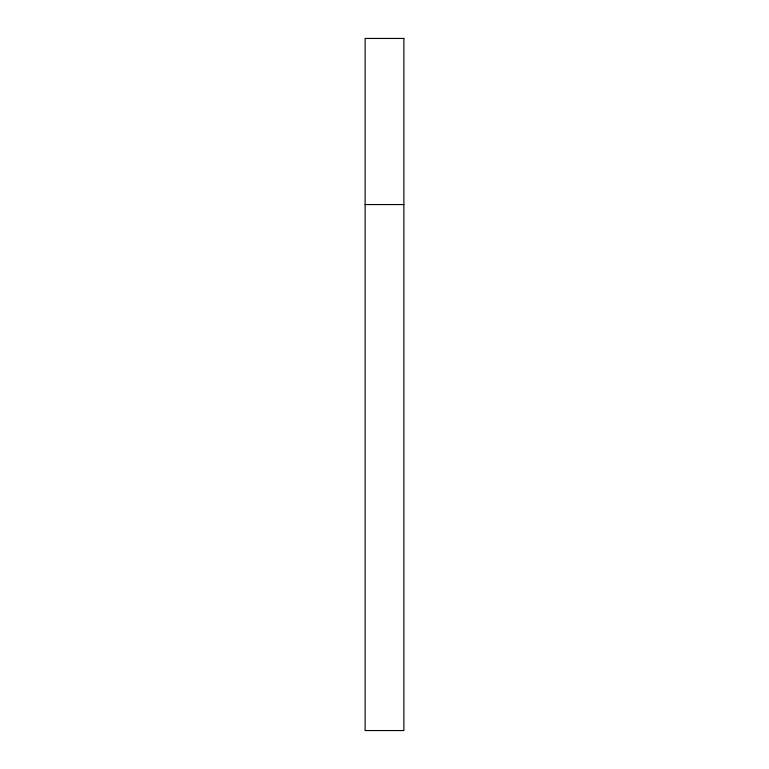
<?xml version="1.0" encoding="UTF-8"?>
<svg xmlns="http://www.w3.org/2000/svg" width="769" height="769" viewBox="0 0 769 769"><rect width="100%" height="100%" fill="white"/><g stroke="black" fill="none" stroke-linecap="round" stroke-linejoin="round"><path stroke-width="1.15" d="M365.121 204.554L403.879 204.554M403.879 38.45L365.121 38.45L365.121 730.55L403.879 730.55L403.879 38.45"/></g></svg>
